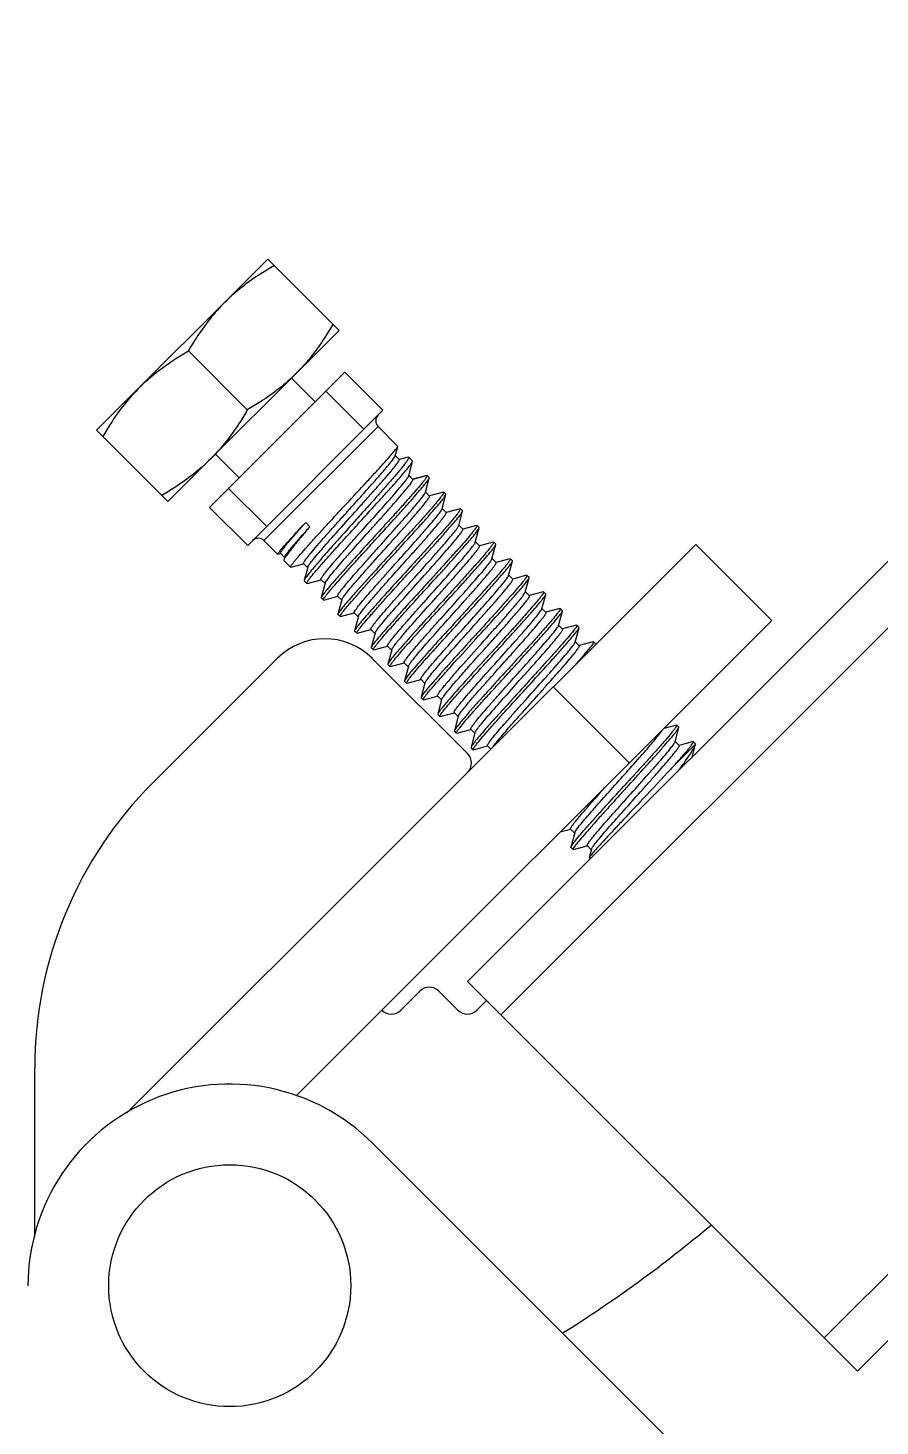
# Model space of a CAD drawing. Extents: x 27938 to 1507990, y 110129 to 923079.
# Drawn here: x 529863 to 530427, y 365994 to 366920 of the extents above; entities that cross this region are included whole.
import ezdxf

# ---------------------------------------------------------------- set-up
doc = ezdxf.new("R2010")
doc.units = 0
doc.header["$LTSCALE"] = 1000
doc.header["$MEASUREMENT"] = 0

msp = doc.modelspace()

# ---------------------------------------------------------------- linework, layer by layer
at = {"linetype": 'Continuous'}
for p, q in [((530154.03, 366288.54), (532699.43, 368833.94)), ((530176.05, 366266.52), (532721.45, 368811.92)), ((530389.96, 366052.61), (532935.36, 368598.01)), ((530411.98, 366030.59), (532957.38, 368575.99)), ((530021.91, 366766.69), (529908.66, 366653.45)), ((530021.91, 366766.69), (530069.09, 366719.51)), ((530069.09, 366719.51), (529955.85, 366606.26)), ((529969.37, 366705.99), (530008.38, 366666.97)), ((529983.45, 366602.41), (530072.95, 366691.9)), ((530037.64, 366688.05), (530053.36, 366672.32)), ((530072.95, 366691.9), (530098.11, 366666.74)), ((530060.36, 366679.32), (530085.53, 366654.15)), ((530008.62, 366577.24), (530098.11, 366666.74)), ((529908.66, 366653.45), (529955.85, 366606.26)), ((530019.39, 366580.47), (530094.89, 366655.96)), ((530107.85, 366643), (530094.89, 366655.96)), ((530106.16, 366636.5), (530107.86, 366642.84)), ((530107.86, 366642.84), (530107.85, 366643)), ((529987.3, 366637.72), (530003.03, 366621.99)), ((530108.89, 366634.04), (530106.22, 366636.71)), ((530114.79, 366635.7), (530108.86, 366634.13)), ((530114.79, 366635.7), (530115.18, 366635.68)), ((530117.71, 366633.14), (530115.18, 366635.68)), ((530115.19, 366623.42), (530117.73, 366632.88)), ((530117.74, 366633.07), (530117.71, 366633.14)), ((530117.73, 366632.88), (530117.74, 366633.07)), ((530117.96, 366620.91), (530115.2, 366623.67)), ((530117.92, 366620.98), (530115.25, 366623.65)), ((530127.08, 366623.53), (530117.89, 366621.08)), ((530127.38, 366623.44), (530117.96, 366620.91)), ((530127.08, 366623.53), (530127.35, 366623.51)), ((530127.35, 366623.51), (530127.38, 366623.44)), ((530128.72, 366622.13), (530127.4, 366623.45)), ((530128.74, 366621.87), (530128.72, 366622.13)), ((529996.03, 366614.99), (530021.2, 366589.83)), ((530117.96, 366620.91), (530117.92, 366620.98)), ((530126.2, 366612.41), (530128.74, 366621.87)), ((530128.93, 366609.97), (530126.26, 366612.64)), ((530138.09, 366612.52), (530128.9, 366610.07)), ((530137.21, 366601.4), (530139.75, 366610.86)), ((530138.09, 366612.52), (530138.36, 366612.5)), ((530139.73, 366611.12), (530138.36, 366612.5)), ((530139.75, 366610.86), (530139.73, 366611.12)), ((529983.45, 366602.41), (530008.62, 366577.24)), ((530139.94, 366598.96), (530137.27, 366601.63)), ((530149.1, 366601.51), (530139.91, 366599.06)), ((530148.22, 366590.39), (530150.76, 366599.85)), ((530149.1, 366601.51), (530149.37, 366601.49)), ((530150.74, 366600.11), (530149.37, 366601.49)), ((530150.76, 366599.85), (530150.74, 366600.11)), ((530046.99, 366592.35), (530049.75, 366589.6)), ((530148.16, 366590.22), (530148.22, 366590.39)), ((530150.95, 366587.95), (530148.28, 366590.62)), ((530160.11, 366590.5), (530150.92, 366588.05)), ((530159.23, 366579.38), (530161.77, 366588.84)), ((530160.11, 366590.5), (530160.38, 366590.48)), ((530161.75, 366589.1), (530160.38, 366590.48)), ((530161.77, 366588.84), (530161.75, 366589.1)), ((529928.54, 366201.47), (530305.02, 366577.95)), ((530028.4, 366571.45), (530019.39, 366580.47)), ((530161.96, 366576.94), (530159.29, 366579.61)), ((530171.12, 366579.48), (530161.93, 366577.04)), ((530170.24, 366568.37), (530172.78, 366577.83)), ((530171.12, 366579.48), (530171.39, 366579.47)), ((530172.76, 366578.09), (530171.39, 366579.47)), ((530172.78, 366577.83), (530172.76, 366578.09)), ((530355.35, 366527.62), (530305.02, 366577.95)), ((530028.51, 366571.45), (530028.4, 366571.45)), ((530028.51, 366571.45), (530030.35, 366571.94)), ((530030.33, 366572.03), (530033.01, 366569.35)), ((530033.06, 366569.54), (530032.58, 366567.73)), ((530036.99, 366562.87), (530032.61, 366567.24)), ((530172.97, 366565.93), (530170.3, 366568.6)), ((530182.13, 366568.47), (530172.94, 366566.03)), ((530181.25, 366557.36), (530183.79, 366566.82)), ((530182.13, 366568.47), (530182.4, 366568.46)), ((530183.77, 366567.08), (530182.4, 366568.46)), ((530183.79, 366566.82), (530183.77, 366567.08)), ((530037.2, 366562.85), (530036.99, 366562.87)), ((530037.2, 366562.85), (530045.63, 366565.12)), ((530045.6, 366565.21), (530048.27, 366562.54)), ((530048.33, 366562.77), (530046.03, 366554.12)), ((530183.98, 366554.92), (530181.31, 366557.59)), ((530193.14, 366557.46), (530183.95, 366555.02)), ((530193.14, 366557.46), (530193.41, 366557.45)), ((530194.78, 366556.07), (530193.41, 366557.45)), ((530046.03, 366554.12), (530046.06, 366553.8)), ((530047.72, 366552.14), (530046.06, 366553.8)), ((530047.98, 366552.12), (530047.72, 366552.14)), ((530047.98, 366552.12), (530057.15, 366554.58)), ((530057.13, 366554.68), (530059.8, 366552.01)), ((530059.86, 366552.24), (530057.33, 366542.77)), ((530192.26, 366546.35), (530194.8, 366555.81)), ((530194.8, 366555.81), (530194.78, 366556.07)), ((530057.33, 366542.77), (530057.35, 366542.5)), ((530058.73, 366541.13), (530057.35, 366542.5)), ((530058.99, 366541.11), (530058.73, 366541.13)), ((530058.99, 366541.11), (530068.16, 366543.57)), ((530068.14, 366543.67), (530070.81, 366541)), ((530070.87, 366541.23), (530068.34, 366531.76)), ((530194.99, 366543.91), (530192.32, 366546.58)), ((530204.15, 366546.45), (530194.96, 366544.01)), ((530203.27, 366535.34), (530205.81, 366544.8)), ((530204.15, 366546.45), (530204.42, 366546.44)), ((530205.79, 366545.06), (530204.42, 366546.44)), ((530205.81, 366544.8), (530205.79, 366545.06)), ((530068.34, 366531.76), (530068.36, 366531.49)), ((530069.74, 366530.12), (530068.36, 366531.49)), ((530070, 366530.1), (530069.74, 366530.12)), ((530070, 366530.1), (530079.17, 366532.56)), ((530079.15, 366532.66), (530081.82, 366529.99)), ((530081.88, 366530.22), (530079.35, 366520.75)), ((530206, 366532.9), (530203.33, 366535.57)), ((530215.16, 366535.44), (530205.97, 366533)), ((530214.28, 366524.33), (530216.82, 366533.79)), ((530215.16, 366535.44), (530215.43, 366535.43)), ((530216.8, 366534.05), (530215.43, 366535.43)), ((530216.82, 366533.79), (530216.8, 366534.05)), ((530040.74, 366213), (530355.35, 366527.62)), ((530079.35, 366520.75), (530079.37, 366520.48)), ((530080.75, 366519.11), (530079.37, 366520.48)), ((530081.01, 366519.09), (530090.18, 366521.55)), ((530090.16, 366521.65), (530092.83, 366518.98)), ((530214.2, 366524.11), (530214.28, 366524.33)), ((530217.01, 366521.89), (530214.34, 366524.56)), ((530226.17, 366524.43), (530216.98, 366521.99)), ((530225.29, 366513.32), (530227.83, 366522.78)), ((530226.17, 366524.43), (530226.44, 366524.42)), ((530227.81, 366523.04), (530226.44, 366524.42)), ((530227.83, 366522.78), (530227.81, 366523.04)), ((530081.01, 366519.09), (530080.75, 366519.11)), ((530092.89, 366519.21), (530090.36, 366509.74)), ((530228.02, 366510.88), (530225.35, 366513.55)), ((530237.18, 366513.42), (530227.99, 366510.98)), ((530237.18, 366513.42), (530237.45, 366513.41)), ((530238.82, 366512.03), (530237.45, 366513.41)), ((530238.84, 366512), (530238.82, 366512.03)), ((529945.93, 366420.18), (530028.18, 366502.43)), ((530090.36, 366509.74), (530090.38, 366509.47)), ((530091.76, 366508.1), (530090.38, 366509.47)), ((530091.09, 366502.43), (530154.01, 366439.52)), ((530092.02, 366508.08), (530091.76, 366508.1)), ((530092.02, 366508.08), (530101.19, 366510.54)), ((530101.17, 366510.64), (530103.84, 366507.97)), ((530103.9, 366508.2), (530101.37, 366498.73)), ((530101.37, 366498.73), (530101.39, 366498.46)), ((530102.77, 366497.09), (530101.39, 366498.46)), ((530103.03, 366497.07), (530102.77, 366497.09)), ((530103.03, 366497.07), (530112.2, 366499.53)), ((530112.18, 366499.63), (530114.85, 366496.96)), ((530114.91, 366497.19), (530112.38, 366487.72)), ((530112.38, 366487.72), (530112.4, 366487.45)), ((530113.78, 366486.08), (530112.4, 366487.45)), ((530114.04, 366486.06), (530113.78, 366486.08)), ((530114.04, 366486.06), (530123.21, 366488.52)), ((530123.19, 366488.62), (530125.86, 366485.95)), ((530125.92, 366486.18), (530123.39, 366476.7)), ((530125.92, 366486.18), (530125.98, 366486.37)), ((530260.98, 366433.25), (530210.65, 366483.58)), ((530123.39, 366476.7), (530123.41, 366476.44)), ((530124.79, 366475.07), (530123.41, 366476.44)), ((530125.05, 366475.05), (530124.79, 366475.07)), ((530125.05, 366475.05), (530134.22, 366477.51)), ((530134.2, 366477.61), (530136.87, 366474.94)), ((530136.93, 366475.17), (530134.4, 366465.69)), ((530134.4, 366465.69), (530134.42, 366465.43)), ((530135.8, 366464.06), (530134.42, 366465.43)), ((530136.06, 366464.04), (530145.23, 366466.5)), ((530145.21, 366466.6), (530147.88, 366463.93)), ((530136.06, 366464.04), (530135.8, 366464.06)), ((530147.94, 366464.16), (530145.41, 366454.68)), ((530147.07, 366453.03), (530156.24, 366455.49)), ((530156.22, 366455.59), (530158.89, 366452.92)), ((530292.23, 366458.37), (530283.89, 366456.15)), ((530291.35, 366447.26), (530293.89, 366456.72)), ((530292.23, 366458.37), (530292.5, 366458.35)), ((530293.87, 366456.98), (530292.5, 366458.35)), ((530293.89, 366456.72), (530293.87, 366456.98)), ((530145.41, 366454.68), (530145.43, 366454.42)), ((530146.81, 366453.05), (530145.43, 366454.42)), ((530147.07, 366453.03), (530146.81, 366453.05)), ((530158.95, 366453.15), (530156.42, 366443.67)), ((530294.08, 366444.82), (530291.41, 366447.49)), ((530303.24, 366447.36), (530294.05, 366444.92)), ((530303.51, 366447.34), (530303.24, 366447.36)), ((530304.88, 366445.97), (530303.51, 366447.34)), ((530156.42, 366443.67), (530156.44, 366443.41)), ((530157.82, 366442.04), (530156.44, 366443.41)), ((530158.08, 366442.02), (530157.82, 366442.04)), ((530158.08, 366442.02), (530167.25, 366444.48)), ((530167.23, 366444.58), (530169.44, 366442.37)), ((530291.75, 366432.56), (530304.9, 366445.7)), ((530302.59, 366437.1), (530304.9, 366445.71)), ((530304.88, 366445.97), (530304.9, 366445.71)), ((530215.29, 366387.55), (530222.3, 366389.43)), ((530222.28, 366389.53), (530224.95, 366386.86)), ((530225.01, 366387.09), (530222.48, 366377.61)), ((530222.5, 366377.35), (530222.48, 366377.61)), ((530223.88, 366375.98), (530222.5, 366377.35)), ((530224.14, 366375.96), (530233.31, 366378.42)), ((530233.29, 366378.52), (530235.96, 366375.85)), ((530236.02, 366376.08), (530234.52, 366370.46)), ((530234.52, 366370.46), (530234.58, 366370.33)), ((530235.82, 366370.33), (530234.58, 366370.33)), ((530109.97, 366269.65), (530122.55, 366282.23)), ((530135.14, 366282.23), (530147.72, 366269.65)), ((530154.03, 366288.54), (530411.98, 366030.59)), ((530154.03, 366288.54), (530411.98, 366030.59)), ((530160.3, 366269.65), (530166.61, 366275.96)), ((529867.73, 366119.8), (529867.75, 366231.48)), ((530341.88, 365930.82), (530091.11, 366181.59))]:
    msp.add_line(p, q, dxfattribs=at)
msp.add_circle((529996.74, 366087.21), 80.08, dxfattribs=at)
for centre, radius, start, end in [((530098.66, 366659.74), 5.34, 135, 225), ((530015.62, 366576.69), 5.34, 45, 135), ((530059.64, 366470.98), 44.49, 45, 135), ((530147.72, 366433.23), 8.9, 315, 45), ((530134.67, 366231.44), 266.92, 135, 179.99137), ((530128.84, 366275.94), 8.9, 45, 135), ((530103.68, 366275.94), 8.9, 225, 315), ((530154.01, 366275.94), 8.9, 225, 315), ((529996.74, 366087.21), 133.46, 45, 180), ((529743.5, 366809.15), 889.75, 302.13405, 309.98081)]:
    msp.add_arc(centre, radius, start, end, dxfattribs=at)
for points, knots in [([(529993.6, 366738.38), (530000.74, 366745.53), (530011.51, 366753.92), (530023.05, 366760.92), (530025.99, 366762.61)], [0, 0, 0, 0, 0.748734, 1, 1, 1, 1]), ([(529993.6, 366738.38), (529986.45, 366731.23), (529978.06, 366720.47), (529971.06, 366708.93), (529969.37, 366705.99)], [0, 0, 0, 0, 0.748734, 1, 1, 1, 1]), ([(530065.01, 366723.59), (530063.31, 366720.65), (530056.32, 366709.11), (530047.93, 366698.35), (530040.78, 366691.2)], [0, 0, 0, 0, 0.251266, 1, 1, 1, 1]), ([(529936.97, 366681.76), (529944.12, 366688.91), (529954.88, 366697.3), (529966.43, 366704.29), (529969.37, 366705.99)], [0, 0, 0, 0, 0.748734, 1, 1, 1, 1]), ([(530040.78, 366691.2), (530033.63, 366684.05), (530022.87, 366675.66), (530011.33, 366668.66), (530008.38, 366666.97)], [0, 0, 0, 0, 0.748734, 1, 1, 1, 1]), ([(529936.97, 366681.76), (529929.82, 366674.61), (529921.44, 366663.85), (529914.44, 366652.3), (529912.74, 366649.36)], [0, 0, 0, 0, 0.748734, 1, 1, 1, 1]), ([(530008.38, 366666.97), (530006.69, 366664.03), (529999.69, 366652.48), (529991.31, 366641.72), (529984.16, 366634.57)], [0, 0, 0, 0, 0.251266, 1, 1, 1, 1]), ([(530072.34, 366603.01), (530076.79, 366607.82), (530083.27, 366614.82), (530091.52, 366623.8), (530096.8, 366629.61), (530101.19, 366634.51), (530104.5, 366638.34), (530106.56, 366640.81), (530107.52, 366642.18), (530107.81, 366642.65), (530107.86, 366642.84)], [0, 0, 0, 0, 0.368142, 0.535897, 0.684709, 0.809342, 0.905414, 0.969598, 0.989056, 1, 1, 1, 1]), ([(529984.16, 366634.57), (529977.01, 366627.42), (529966.25, 366619.04), (529954.7, 366612.04), (529951.76, 366610.35)], [0, 0, 0, 0, 0.748734, 1, 1, 1, 1]), ([(530045.6, 366565.21), (530045.53, 366565.29), (530045.61, 366565.7), (530045.92, 366566.27), (530046.53, 366567.22), (530047.86, 366569.03), (530050.22, 366571.97), (530053.79, 366576.19), (530058.21, 366581.27), (530063.31, 366587.03), (530068.89, 366593.27), (530076.64, 366601.9), (530084.3, 366610.41), (530091.55, 366618.55), (530096.23, 366623.87), (530100.11, 366628.41), (530103.13, 366632.01), (530105.02, 366634.58), (530106.01, 366635.95), (530106.16, 366636.5)], [0, 0, 0, 0, 0.003461, 0.010825, 0.022535, 0.038573, 0.083113, 0.142879, 0.21566, 0.298761, 0.389116, 0.483412, 0.670116, 0.755815, 0.832283, 0.896851, 0.947308, 0.981997, 1, 1, 1, 1]), ([(530048.72, 366563.58), (530049.17, 366564.34), (530050.5, 366566.14), (530054.39, 366570.98), (530061.29, 366578.91), (530071.14, 366589.98), (530080.27, 366600.11), (530087.68, 366608.37), (530092.88, 366614.19), (530097.57, 366619.51), (530101.59, 366624.15), (530104.81, 366627.99), (530107.1, 366630.85), (530108.42, 366632.72), (530108.9, 366633.61), (530108.96, 366633.97), (530108.89, 366634.04)], [0, 0, 0, 0, 0.028348, 0.07231, 0.200737, 0.367922, 0.551326, 0.641466, 0.726551, 0.80379, 0.870677, 0.92508, 0.96531, 0.990227, 0.996843, 1, 1, 1, 1]), ([(530115.18, 366635.68), (530115.27, 366635.58), (530115.18, 366635.1), (530114.81, 366634.41), (530114.1, 366633.28), (530112.52, 366631.12), (530109.72, 366627.61), (530105.47, 366622.59), (530100.22, 366616.55), (530094.17, 366609.71), (530087.57, 366602.32), (530083.02, 366597.25), (530080.69, 366594.66)], [0, 0, 0, 0, 0.007287, 0.022596, 0.046895, 0.080168, 0.172563, 0.296519, 0.44737, 0.619385, 0.805971, 1, 1, 1, 1]), ([(530082.71, 366592.64), (530087.08, 366597.43), (530093.44, 366604.42), (530101.53, 366613.39), (530106.74, 366619.22), (530111.05, 366624.18), (530114.39, 366628.09), (530116.47, 366630.85), (530117.57, 366632.31), (530117.73, 366632.88)], [0, 0, 0, 0, 0.36438, 0.530796, 0.678891, 0.803581, 0.9006, 0.966696, 1, 1, 1, 1]), ([(530057.13, 366554.68), (530057.06, 366554.75), (530057.11, 366555.11), (530057.58, 366556), (530058.85, 366557.83), (530061.08, 366560.64), (530064.2, 366564.39), (530068.1, 366568.9), (530072.63, 366574.07), (530077.65, 366579.71), (530084.76, 366587.66), (530093.48, 366597.38), (530102.87, 366607.98), (530109.43, 366615.55), (530113.12, 366620.17), (530114.38, 366621.9), (530114.81, 366622.62)], [0, 0, 0, 0, 0.003296, 0.010079, 0.03549, 0.076381, 0.131511, 0.19909, 0.276886, 0.362322, 0.452558, 0.635372, 0.801219, 0.928261, 0.971785, 1, 1, 1, 1]), ([(530127.38, 366623.44), (530127.41, 366623.29), (530127.2, 366622.83), (530126.74, 366622.06), (530125.92, 366620.92), (530124.23, 366618.74), (530121.32, 366615.26), (530117, 366610.3), (530111.73, 366604.37), (530105.7, 366597.68), (530099.16, 366590.47), (530094.65, 366585.53), (530092.35, 366583)], [0, 0, 0, 0, 0.00868, 0.025879, 0.051887, 0.086569, 0.180747, 0.305089, 0.45505, 0.625126, 0.809034, 1, 1, 1, 1]), ([(530114.81, 366622.62), (530114.86, 366622.7), (530115, 366622.96), (530115.13, 366623.22), (530115.19, 366623.42)], [0, 0, 0, 0, 0.313787, 1, 1, 1, 1]), ([(530059.86, 366552.24), (530060, 366552.78), (530060.95, 366554.13), (530062.78, 366556.62), (530065.67, 366560.11), (530069.4, 366564.48), (530073.87, 366569.59), (530080.76, 366577.38), (530088.05, 366585.5), (530095.41, 366593.73), (530100.71, 366599.67), (530105.56, 366605.17), (530109.79, 366610.04), (530113.23, 366614.12), (530115.54, 366616.98), (530116.86, 366618.78), (530117.5, 366619.74), (530117.85, 366620.39), (530117.99, 366620.79), (530117.96, 366620.91)], [0, 0, 0, 0, 0.018431, 0.053472, 0.104134, 0.168694, 0.244894, 0.330055, 0.515024, 0.608298, 0.697696, 0.780063, 0.852494, 0.912444, 0.95783, 0.974565, 0.987157, 0.995562, 1, 1, 1, 1]), ([(530093.72, 366581.63), (530098.09, 366586.42), (530104.45, 366593.41), (530112.54, 366602.38), (530117.75, 366608.21), (530122.06, 366613.17), (530125.4, 366617.08), (530127.48, 366619.84), (530128.58, 366621.3), (530128.74, 366621.87)], [0, 0, 0, 0, 0.364381, 0.5308, 0.678899, 0.803591, 0.900607, 0.966701, 1, 1, 1, 1]), ([(530068.14, 366543.67), (530068.06, 366543.75), (530068.13, 366544.13), (530068.64, 366545.08), (530070.03, 366547.06), (530072.44, 366550.07), (530075.82, 366554.09), (530080, 366558.92), (530084.85, 366564.42), (530090.16, 366570.38), (530097.58, 366578.68), (530104.95, 366586.9), (530111.94, 366594.78), (530116.48, 366599.97), (530120.27, 366604.41), (530123.22, 366607.96), (530125.08, 366610.5), (530126.05, 366611.87), (530126.2, 366612.41)], [0, 0, 0, 0, 0.003453, 0.010691, 0.037881, 0.081592, 0.14037, 0.212138, 0.294327, 0.383985, 0.477885, 0.664852, 0.751185, 0.82854, 0.894141, 0.945651, 0.981282, 1, 1, 1, 1]), ([(530070.87, 366541.23), (530071.01, 366541.77), (530071.98, 366543.14), (530073.84, 366545.68), (530076.79, 366549.22), (530080.57, 366553.66), (530085.11, 366558.85), (530092.1, 366566.74), (530099.47, 366574.96), (530106.9, 366583.26), (530112.21, 366589.22), (530117.06, 366594.72), (530121.24, 366599.55), (530124.62, 366603.57), (530127.03, 366606.59), (530128.42, 366608.56), (530128.94, 366609.51), (530129, 366609.9), (530128.93, 366609.97)], [0, 0, 0, 0, 0.01868, 0.054278, 0.105764, 0.171349, 0.248695, 0.335028, 0.522011, 0.615926, 0.705601, 0.787809, 0.859594, 0.918387, 0.96211, 0.989307, 0.996546, 1, 1, 1, 1]), ([(530138.36, 366612.5), (530138.44, 366612.41), (530138.29, 366611.94), (530137.91, 366611.31), (530137.16, 366610.2), (530135.54, 366608.1), (530132.67, 366604.65), (530128.37, 366599.69), (530123.05, 366593.71), (530116.95, 366586.93), (530110.29, 366579.6), (530105.7, 366574.56), (530103.36, 366571.99)], [0, 0, 0, 0, 0.006599, 0.021626, 0.045784, 0.078991, 0.171388, 0.295465, 0.44652, 0.61879, 0.805664, 1, 1, 1, 1]), ([(530104.73, 366570.62), (530109.1, 366575.41), (530115.46, 366582.4), (530123.55, 366591.37), (530128.76, 366597.2), (530133.07, 366602.16), (530136.41, 366606.07), (530138.49, 366608.83), (530139.59, 366610.29), (530139.75, 366610.86)], [0, 0, 0, 0, 0.364381, 0.530796, 0.678894, 0.80359, 0.900609, 0.966703, 1, 1, 1, 1]), ([(530036.99, 366562.87), (530036.91, 366562.95), (530037.09, 366563.4), (530037.47, 366564.01), (530038.25, 366565.1), (530039.34, 366566.47), (530040.78, 366568.21), (530043.29, 366571.15), (530047.14, 366575.51), (530052.5, 366581.44), (530058.65, 366588.18), (530065.36, 366595.45), (530069.98, 366600.46), (530072.34, 366603.01)], [0, 0, 0, 0, 0.006287, 0.021187, 0.045277, 0.078448, 0.120429, 0.17084, 0.294962, 0.446101, 0.618491, 0.80551, 1, 1, 1, 1]), ([(530080.69, 366594.66), (530076.38, 366589.86), (530070.1, 366582.87), (530062.1, 366573.87), (530056.95, 366568.01), (530052.68, 366563.01), (530049.37, 366559.05), (530047.28, 366556.23), (530046.19, 366554.72), (530046.03, 366554.12)], [0, 0, 0, 0, 0.362585, 0.528363, 0.676115, 0.800828, 0.898293, 0.965295, 1, 1, 1, 1]), ([(530079.15, 366532.66), (530079.07, 366532.74), (530079.14, 366533.12), (530079.65, 366534.07), (530081.04, 366536.05), (530083.45, 366539.06), (530086.83, 366543.08), (530091.02, 366547.91), (530095.86, 366553.41), (530101.17, 366559.37), (530108.59, 366567.67), (530115.96, 366575.89), (530122.95, 366583.77), (530127.49, 366588.96), (530131.28, 366593.4), (530134.23, 366596.95), (530136.09, 366599.49), (530137.06, 366600.86), (530137.21, 366601.4)], [0, 0, 0, 0, 0.003453, 0.010691, 0.03788, 0.081592, 0.14037, 0.212137, 0.294327, 0.383985, 0.477885, 0.664851, 0.751185, 0.82854, 0.894141, 0.945652, 0.981282, 1, 1, 1, 1]), ([(530081.88, 366530.22), (530082.02, 366530.76), (530082.99, 366532.13), (530084.85, 366534.67), (530087.8, 366538.21), (530091.58, 366542.65), (530096.12, 366547.84), (530103.11, 366555.73), (530110.48, 366563.95), (530117.91, 366572.25), (530123.22, 366578.21), (530128.07, 366583.71), (530132.25, 366588.54), (530135.63, 366592.56), (530138.04, 366595.58), (530139.43, 366597.55), (530139.95, 366598.5), (530140.01, 366598.89), (530139.94, 366598.96)], [0, 0, 0, 0, 0.01868, 0.054279, 0.105765, 0.171349, 0.248696, 0.335028, 0.522011, 0.615926, 0.705601, 0.787809, 0.859594, 0.918386, 0.962109, 0.989307, 0.996546, 1, 1, 1, 1]), ([(530149.37, 366601.49), (530149.45, 366601.4), (530149.3, 366600.93), (530148.92, 366600.3), (530148.17, 366599.19), (530146.55, 366597.09), (530143.68, 366593.64), (530139.38, 366588.68), (530134.06, 366582.7), (530127.96, 366575.92), (530121.3, 366568.59), (530116.71, 366563.55), (530114.37, 366560.98)], [0, 0, 0, 0, 0.006599, 0.021626, 0.045783, 0.07899, 0.171389, 0.295471, 0.446525, 0.618791, 0.805663, 1, 1, 1, 1]), ([(530115.74, 366559.61), (530120.11, 366564.4), (530126.47, 366571.39), (530134.56, 366580.36), (530139.77, 366586.19), (530144.08, 366591.15), (530147.42, 366595.06), (530149.5, 366597.82), (530150.6, 366599.28), (530150.76, 366599.85)], [0, 0, 0, 0, 0.364389, 0.530808, 0.678904, 0.803593, 0.90061, 0.966703, 1, 1, 1, 1]), ([(530028.4, 366571.45), (530028.37, 366571.49), (530028.44, 366571.71), (530028.62, 366572), (530028.99, 366572.51), (530029.77, 366573.5), (530031.16, 366575.15), (530033.3, 366577.56), (530036.02, 366580.56), (530039.26, 366584.09), (530042.98, 366588.08), (530045.61, 366590.88), (530046.99, 366592.35)], [0, 0, 0, 0, 0.005738, 0.019134, 0.040805, 0.070779, 0.155209, 0.27106, 0.416301, 0.588313, 0.78408, 1, 1, 1, 1]), ([(530030.33, 366572.03), (530030.19, 366572.16), (530030.59, 366572.93), (530031.23, 366573.95), (530032.64, 366575.8), (530034.53, 366578.12), (530036.99, 366581.03), (530041.18, 366585.85), (530044.58, 366589.67), (530046.99, 366592.35)], [0, 0, 0, 0, 0.021147, 0.073565, 0.158215, 0.273875, 0.418588, 0.589838, 1, 1, 1, 1]), ([(530049.75, 366589.6), (530047.46, 366586.95), (530043.36, 366582.15), (530038.11, 366575.77), (530034.78, 366571.5), (530033.16, 366569.01), (530032.68, 366568.1), (530032.58, 366567.73)], [0, 0, 0, 0, 0.376924, 0.679521, 0.890722, 0.958383, 1, 1, 1, 1]), ([(530033.06, 366569.54), (530033.14, 366569.85), (530033.61, 366570.61), (530034.56, 366571.97), (530036.03, 366573.84), (530038.88, 366577.3), (530043.5, 366582.62), (530047.51, 366587.11), (530049.75, 366589.6)], [0, 0, 0, 0, 0.036338, 0.100465, 0.191874, 0.309308, 0.615028, 1, 1, 1, 1]), ([(530047.72, 366552.14), (530047.63, 366552.22), (530047.78, 366552.69), (530048.16, 366553.33), (530048.92, 366554.43), (530050.54, 366556.54), (530053.4, 366559.99), (530057.7, 366564.94), (530063.02, 366570.93), (530069.12, 366577.71), (530075.78, 366585.03), (530080.37, 366590.07), (530082.71, 366592.64)], [0, 0, 0, 0, 0.006599, 0.021626, 0.045784, 0.078991, 0.171388, 0.295465, 0.446519, 0.61879, 0.805664, 1, 1, 1, 1]), ([(530090.16, 366521.65), (530090.08, 366521.73), (530090.15, 366522.11), (530090.65, 366523.03), (530092, 366524.97), (530094.37, 366527.93), (530097.68, 366531.89), (530101.79, 366536.63), (530106.55, 366542.04), (530111.79, 366547.92), (530119.13, 366556.13), (530126.45, 366564.29), (530133.42, 366572.14), (530137.99, 366577.36), (530141.84, 366581.86), (530144.87, 366585.5), (530146.9, 366588.17), (530147.93, 366589.63), (530148.16, 366590.22)], [0, 0, 0, 0, 0.003411, 0.010523, 0.037228, 0.080172, 0.137959, 0.208589, 0.289589, 0.378106, 0.47102, 0.656885, 0.743278, 0.821187, 0.887872, 0.941003, 0.97876, 1, 1, 1, 1]), ([(530093.33, 366520.13), (530093.79, 366520.87), (530095.09, 366522.63), (530098.83, 366527.3), (530105.42, 366534.91), (530114.82, 366545.5), (530123.52, 366555.2), (530130.59, 366563.11), (530135.57, 366568.71), (530140.07, 366573.84), (530143.94, 366578.32), (530147.04, 366582.04), (530149.25, 366584.82), (530150.5, 366586.64), (530150.97, 366587.52), (530151.02, 366587.88), (530150.95, 366587.95)], [0, 0, 0, 0, 0.029221, 0.073567, 0.201629, 0.367682, 0.550054, 0.639909, 0.724906, 0.802249, 0.869396, 0.924152, 0.964754, 0.989983, 0.99672, 1, 1, 1, 1]), ([(530160.38, 366590.48), (530160.46, 366590.39), (530160.31, 366589.92), (530159.93, 366589.29), (530159.18, 366588.18), (530157.56, 366586.08), (530154.69, 366582.63), (530150.39, 366577.67), (530145.07, 366571.69), (530138.97, 366564.91), (530132.31, 366557.58), (530127.72, 366552.54), (530125.38, 366549.97)], [0, 0, 0, 0, 0.006598, 0.021624, 0.045781, 0.078987, 0.171384, 0.29546, 0.44651, 0.618781, 0.80566, 1, 1, 1, 1]), ([(530126.75, 366548.6), (530131.12, 366553.39), (530137.48, 366560.38), (530145.57, 366569.35), (530150.78, 366575.18), (530155.09, 366580.14), (530158.43, 366584.05), (530160.51, 366586.81), (530161.61, 366588.27), (530161.77, 366588.84)], [0, 0, 0, 0, 0.364379, 0.530797, 0.678896, 0.80359, 0.900607, 0.966701, 1, 1, 1, 1]), ([(530092.35, 366583), (530087.98, 366578.21), (530081.61, 366571.23), (530073.52, 366562.26), (530068.32, 366556.42), (530064, 366551.46), (530060.66, 366547.55), (530058.59, 366544.79), (530057.49, 366543.34), (530057.33, 366542.77)], [0, 0, 0, 0, 0.36446, 0.530907, 0.67902, 0.803709, 0.900704, 0.966759, 1, 1, 1, 1]), ([(530058.73, 366541.13), (530058.64, 366541.21), (530058.79, 366541.68), (530059.17, 366542.32), (530059.93, 366543.42), (530061.55, 366545.53), (530064.41, 366548.97), (530068.71, 366553.93), (530074.03, 366559.92), (530080.13, 366566.7), (530086.79, 366574.02), (530091.38, 366579.06), (530093.72, 366581.63)], [0, 0, 0, 0, 0.006598, 0.021625, 0.04578, 0.078987, 0.171384, 0.295461, 0.446512, 0.618782, 0.805661, 1, 1, 1, 1]), ([(530101.17, 366510.64), (530101.1, 366510.71), (530101.15, 366511.09), (530101.64, 366512), (530102.97, 366513.9), (530105.28, 366516.8), (530108.53, 366520.68), (530112.56, 366525.34), (530117.23, 366530.66), (530122.39, 366536.45), (530129.65, 366544.57), (530138.47, 366554.41), (530146.76, 366563.75), (530152.37, 366570.27), (530155.49, 366574.01), (530157.66, 366576.8), (530158.77, 366578.37), (530159.08, 366579.01)], [0, 0, 0, 0, 0.003368, 0.010354, 0.036572, 0.078742, 0.135528, 0.20501, 0.284805, 0.372166, 0.464077, 0.64881, 0.81371, 0.881483, 0.936251, 0.976167, 1, 1, 1, 1]), ([(530104.18, 366508.84), (530104.57, 366509.54), (530105.78, 366511.21), (530109.38, 366515.76), (530115.89, 366523.28), (530125.27, 366533.87), (530134.04, 366543.63), (530141.2, 366551.65), (530146.26, 366557.34), (530150.84, 366562.55), (530154.78, 366567.12), (530157.95, 366570.91), (530160.21, 366573.75), (530161.5, 366575.61), (530161.98, 366576.51), (530162.03, 366576.87), (530161.96, 366576.94)], [0, 0, 0, 0, 0.02672, 0.069018, 0.194536, 0.360069, 0.543539, 0.634344, 0.720433, 0.798907, 0.86713, 0.922821, 0.964145, 0.989828, 0.99668, 1, 1, 1, 1]), ([(530171.39, 366579.47), (530171.47, 366579.38), (530171.32, 366578.91), (530170.94, 366578.28), (530170.19, 366577.17), (530168.57, 366575.07), (530165.7, 366571.62), (530161.4, 366566.66), (530156.08, 366560.68), (530149.98, 366553.9), (530143.32, 366546.57), (530138.73, 366541.53), (530136.39, 366538.96)], [0, 0, 0, 0, 0.006599, 0.021626, 0.045785, 0.078991, 0.171389, 0.295468, 0.446524, 0.618793, 0.805664, 1, 1, 1, 1]), ([(530137.76, 366537.59), (530142.13, 366542.38), (530148.49, 366549.37), (530156.58, 366558.34), (530161.79, 366564.17), (530166.1, 366569.13), (530169.44, 366573.04), (530171.52, 366575.8), (530172.62, 366577.26), (530172.78, 366577.83)], [0, 0, 0, 0, 0.364384, 0.5308, 0.678898, 0.803592, 0.90061, 0.966703, 1, 1, 1, 1]), ([(530032.58, 366567.73), (530032.56, 366567.68), (530032.53, 366567.52), (530032.53, 366567.32), (530032.61, 366567.24)], [0, 0, 0, 0, 0.336514, 1, 1, 1, 1]), ([(530103.36, 366571.99), (530098.99, 366567.2), (530092.62, 366560.22), (530084.53, 366551.24), (530079.33, 366545.41), (530075.01, 366540.45), (530071.67, 366536.54), (530069.6, 366533.78), (530068.5, 366532.33), (530068.34, 366531.76)], [0, 0, 0, 0, 0.364466, 0.530913, 0.679023, 0.803712, 0.900708, 0.966761, 1, 1, 1, 1]), ([(530069.74, 366530.12), (530069.65, 366530.2), (530069.8, 366530.67), (530070.18, 366531.31), (530070.94, 366532.41), (530072.56, 366534.52), (530075.42, 366537.97), (530079.72, 366542.92), (530085.04, 366548.91), (530091.15, 366555.69), (530097.8, 366563.01), (530102.39, 366568.05), (530104.73, 366570.62)], [0, 0, 0, 0, 0.006599, 0.021626, 0.045783, 0.078991, 0.17139, 0.295472, 0.446528, 0.618793, 0.805664, 1, 1, 1, 1]), ([(530112.18, 366499.63), (530112.11, 366499.7), (530112.16, 366500.07), (530112.64, 366500.97), (530113.93, 366502.83), (530116.2, 366505.68), (530119.37, 366509.48), (530123.32, 366514.06), (530127.92, 366519.28), (530132.99, 366524.99), (530140.17, 366533.01), (530148.93, 366542.78), (530158.31, 366553.37), (530164.81, 366560.89), (530168.39, 366565.41), (530169.59, 366567.07), (530169.97, 366567.76)], [0, 0, 0, 0, 0.003326, 0.010193, 0.035938, 0.077359, 0.133176, 0.201544, 0.28017, 0.366406, 0.457339, 0.640956, 0.806417, 0.931592, 0.973615, 1, 1, 1, 1]), ([(530182.4, 366568.46), (530182.48, 366568.37), (530182.33, 366567.9), (530181.95, 366567.27), (530181.2, 366566.16), (530179.58, 366564.06), (530176.71, 366560.61), (530172.41, 366555.65), (530167.09, 366549.67), (530160.99, 366542.89), (530154.33, 366535.56), (530149.74, 366530.52), (530147.4, 366527.95)], [0, 0, 0, 0, 0.006599, 0.021626, 0.045782, 0.078989, 0.171387, 0.295468, 0.446521, 0.618788, 0.805663, 1, 1, 1, 1]), ([(530148.77, 366526.58), (530153.14, 366531.37), (530159.5, 366538.36), (530167.59, 366547.33), (530172.8, 366553.16), (530177.11, 366558.12), (530180.45, 366562.03), (530182.53, 366564.79), (530183.63, 366566.25), (530183.79, 366566.82)], [0, 0, 0, 0, 0.364389, 0.530808, 0.678905, 0.803593, 0.900609, 0.966702, 1, 1, 1, 1]), ([(530169.97, 366567.76), (530170, 366567.82), (530170.1, 366568.02), (530170.2, 366568.22), (530170.24, 366568.37)], [0, 0, 0, 0, 0.304527, 1, 1, 1, 1]), ([(530048.33, 366562.77), (530048.35, 366562.82), (530048.45, 366563.11), (530048.6, 366563.37), (530048.72, 366563.58)], [0, 0, 0, 0, 0.186143, 1, 1, 1, 1]), ([(530114.37, 366560.98), (530110, 366556.19), (530103.63, 366549.21), (530095.54, 366540.24), (530090.34, 366534.4), (530086.03, 366529.44), (530082.68, 366525.53), (530080.61, 366522.77), (530079.51, 366521.32), (530079.35, 366520.75)], [0, 0, 0, 0, 0.364457, 0.530899, 0.679012, 0.803706, 0.900705, 0.966759, 1, 1, 1, 1]), ([(530080.75, 366519.11), (530080.66, 366519.19), (530080.81, 366519.66), (530081.19, 366520.3), (530081.95, 366521.4), (530083.57, 366523.51), (530086.43, 366526.95), (530090.73, 366531.91), (530096.05, 366537.9), (530102.15, 366544.68), (530108.81, 366552), (530113.4, 366557.04), (530115.74, 366559.61)], [0, 0, 0, 0, 0.006597, 0.021623, 0.045779, 0.078985, 0.171381, 0.295456, 0.44651, 0.618782, 0.805661, 1, 1, 1, 1]), ([(530115.07, 366497.59), (530115.39, 366498.24), (530116.51, 366499.82), (530118.7, 366502.63), (530121.83, 366506.38), (530127.45, 366512.9), (530135.74, 366522.24), (530144.55, 366532.07), (530151.8, 366540.18), (530156.94, 366545.96), (530161.61, 366551.27), (530165.63, 366555.92), (530168.87, 366559.78), (530171.17, 366562.68), (530172.5, 366564.58), (530172.98, 366565.49), (530173.04, 366565.86), (530172.97, 366565.93)], [0, 0, 0, 0, 0.024173, 0.064372, 0.119353, 0.187267, 0.352243, 0.536827, 0.628608, 0.715817, 0.795456, 0.864788, 0.921444, 0.963514, 0.989667, 0.996638, 1, 1, 1, 1]), ([(530193.41, 366557.45), (530193.49, 366557.36), (530193.34, 366556.89), (530192.96, 366556.26), (530192.21, 366555.15), (530190.59, 366553.05), (530187.72, 366549.6), (530183.42, 366544.64), (530178.1, 366538.66), (530172, 366531.88), (530165.34, 366524.55), (530160.75, 366519.51), (530158.41, 366516.94)], [0, 0, 0, 0, 0.006598, 0.021624, 0.045781, 0.078987, 0.171383, 0.295458, 0.446509, 0.61878, 0.80566, 1, 1, 1, 1]), ([(530180.82, 366556.48), (530180.88, 366556.57), (530181.04, 366556.85), (530181.19, 366557.14), (530181.25, 366557.36)], [0, 0, 0, 0, 0.316982, 1, 1, 1, 1]), ([(530125.38, 366549.97), (530121.01, 366545.18), (530114.64, 366538.2), (530106.55, 366529.22), (530101.35, 366523.39), (530097.04, 366518.43), (530093.69, 366514.52), (530091.62, 366511.76), (530090.52, 366510.31), (530090.36, 366509.74)], [0, 0, 0, 0, 0.364462, 0.53091, 0.679022, 0.803711, 0.900705, 0.966759, 1, 1, 1, 1]), ([(530091.76, 366508.1), (530091.67, 366508.18), (530091.82, 366508.65), (530092.2, 366509.29), (530092.96, 366510.39), (530094.58, 366512.5), (530097.44, 366515.94), (530101.74, 366520.9), (530107.06, 366526.89), (530113.17, 366533.67), (530119.82, 366540.99), (530124.41, 366546.03), (530126.75, 366548.6)], [0, 0, 0, 0, 0.006599, 0.021625, 0.045781, 0.078988, 0.171386, 0.295465, 0.446518, 0.618786, 0.805663, 1, 1, 1, 1]), ([(530123.19, 366488.62), (530123.12, 366488.69), (530123.17, 366489.05), (530123.63, 366489.93), (530124.9, 366491.76), (530127.11, 366494.55), (530130.22, 366498.28), (530134.1, 366502.77), (530138.61, 366507.91), (530143.6, 366513.52), (530150.68, 366521.45), (530159.39, 366531.15), (530168.78, 366541.75), (530175.36, 366549.34), (530179.09, 366554), (530180.38, 366555.75), (530180.82, 366556.48)], [0, 0, 0, 0, 0.003285, 0.010037, 0.035326, 0.076021, 0.1309, 0.198187, 0.275678, 0.360819, 0.450797, 0.633314, 0.7993, 0.92703, 0.971108, 1, 1, 1, 1]), ([(530125.98, 366486.37), (530126.23, 366486.97), (530127.27, 366488.45), (530129.31, 366491.14), (530132.35, 366494.79), (530137.91, 366501.27), (530146.2, 366510.62), (530155.07, 366520.51), (530162.4, 366528.71), (530167.63, 366534.58), (530172.38, 366539.98), (530176.48, 366544.71), (530179.78, 366548.65), (530182.14, 366551.61), (530183.49, 366553.54), (530183.99, 366554.47), (530184.05, 366554.85), (530183.98, 366554.92)], [0, 0, 0, 0, 0.021586, 0.059632, 0.112982, 0.179814, 0.344197, 0.529911, 0.622691, 0.711053, 0.791891, 0.862368, 0.92002, 0.96286, 0.9895, 0.996595, 1, 1, 1, 1]), ([(530159.78, 366515.57), (530164.15, 366520.36), (530170.51, 366527.34), (530178.6, 366536.32), (530183.81, 366542.15), (530188.12, 366547.11), (530191.46, 366551.02), (530193.54, 366553.78), (530194.64, 366555.24), (530194.8, 366555.81)], [0, 0, 0, 0, 0.364378, 0.530795, 0.678895, 0.803589, 0.900607, 0.966701, 1, 1, 1, 1]), ([(530136.39, 366538.96), (530132.02, 366534.17), (530125.65, 366527.19), (530117.56, 366518.21), (530112.36, 366512.38), (530108.05, 366507.42), (530104.7, 366503.51), (530102.63, 366500.75), (530101.53, 366499.3), (530101.37, 366498.73)], [0, 0, 0, 0, 0.364464, 0.53091, 0.679021, 0.803712, 0.900709, 0.966761, 1, 1, 1, 1]), ([(530147.74, 366494.76), (530152.48, 366500.15), (530159.78, 366508.3), (530169.45, 366519.09), (530176.4, 366526.9), (530182.47, 366533.82), (530186.77, 366538.85), (530189.44, 366542.15), (530190.83, 366543.96), (530191.74, 366545.29), (530192.18, 366546.04), (530192.26, 366546.35)], [0, 0, 0, 0, 0.315652, 0.481067, 0.637651, 0.775532, 0.886036, 0.92879, 0.962295, 0.98609, 1, 1, 1, 1]), ([(530150.5, 366492.01), (530152.89, 366494.73), (530157.89, 366500.36), (530165.54, 366508.9), (530173.21, 366517.47), (530180.36, 366525.51), (530185.72, 366531.64), (530189.33, 366535.9), (530191.45, 366538.47), (530193.08, 366540.53), (530194.26, 366542.17), (530194.83, 366543.1), (530195.11, 366543.79), (530194.99, 366543.91)], [0, 0, 0, 0, 0.158726, 0.329961, 0.501874, 0.662563, 0.800917, 0.858659, 0.907407, 0.946342, 0.974839, 0.992548, 1, 1, 1, 1]), ([(530204.42, 366546.44), (530204.5, 366546.35), (530204.35, 366545.88), (530203.97, 366545.25), (530203.22, 366544.14), (530201.6, 366542.04), (530198.73, 366538.59), (530194.43, 366533.63), (530189.11, 366527.65), (530183.01, 366520.87), (530176.35, 366513.54), (530171.76, 366508.5), (530169.42, 366505.93)], [0, 0, 0, 0, 0.006599, 0.021626, 0.045784, 0.078991, 0.171389, 0.29547, 0.446525, 0.618793, 0.805664, 1, 1, 1, 1]), ([(530170.79, 366504.56), (530175.16, 366509.35), (530181.52, 366516.33), (530189.61, 366525.31), (530194.82, 366531.14), (530199.13, 366536.1), (530202.47, 366540.01), (530204.55, 366542.77), (530205.65, 366544.23), (530205.81, 366544.8)], [0, 0, 0, 0, 0.364386, 0.530805, 0.678901, 0.803594, 0.900611, 0.966704, 1, 1, 1, 1]), ([(530102.77, 366497.09), (530102.68, 366497.17), (530102.83, 366497.64), (530103.21, 366498.28), (530103.97, 366499.38), (530105.59, 366501.49), (530108.45, 366504.93), (530112.75, 366509.89), (530118.07, 366515.88), (530124.18, 366522.66), (530130.83, 366529.98), (530135.42, 366535.02), (530137.76, 366537.59)], [0, 0, 0, 0, 0.006599, 0.021626, 0.045784, 0.078991, 0.171389, 0.29547, 0.446525, 0.618793, 0.805664, 1, 1, 1, 1]), ([(530145.21, 366466.6), (530145.13, 366466.68), (530145.2, 366467.06), (530145.71, 366468.01), (530147.1, 366469.98), (530149.51, 366473), (530152.89, 366477.02), (530157.08, 366481.85), (530161.92, 366487.35), (530167.23, 366493.31), (530174.66, 366501.61), (530182.02, 366509.83), (530189.01, 366517.71), (530193.55, 366522.9), (530197.34, 366527.34), (530200.29, 366530.89), (530202.15, 366533.42), (530203.12, 366534.8), (530203.27, 366535.34)], [0, 0, 0, 0, 0.003454, 0.01069, 0.03788, 0.081592, 0.14037, 0.212137, 0.294327, 0.383985, 0.477885, 0.664852, 0.751185, 0.82854, 0.894141, 0.945652, 0.981282, 1, 1, 1, 1]), ([(530147.94, 366464.16), (530148.08, 366464.7), (530149.05, 366466.07), (530150.91, 366468.61), (530153.86, 366472.15), (530157.64, 366476.59), (530162.18, 366481.78), (530169.17, 366489.67), (530176.54, 366497.89), (530183.97, 366506.19), (530189.28, 366512.15), (530194.13, 366517.65), (530198.31, 366522.48), (530201.69, 366526.5), (530204.1, 366529.52), (530205.49, 366531.49), (530206.01, 366532.44), (530206.07, 366532.83), (530206, 366532.9)], [0, 0, 0, 0, 0.01868, 0.054279, 0.105765, 0.171349, 0.248696, 0.335028, 0.522011, 0.615926, 0.705601, 0.787808, 0.859593, 0.918386, 0.962109, 0.989307, 0.996546, 1, 1, 1, 1]), ([(530215.43, 366535.43), (530215.51, 366535.34), (530215.36, 366534.87), (530214.98, 366534.24), (530214.23, 366533.13), (530212.61, 366531.03), (530209.74, 366527.58), (530205.44, 366522.62), (530200.12, 366516.64), (530194.02, 366509.86), (530187.36, 366502.53), (530182.77, 366497.49), (530180.43, 366494.92)], [0, 0, 0, 0, 0.006599, 0.021625, 0.045781, 0.078988, 0.171385, 0.295464, 0.446516, 0.618785, 0.805662, 1, 1, 1, 1]), ([(530181.8, 366493.55), (530186.17, 366498.34), (530192.53, 366505.32), (530200.62, 366514.3), (530205.83, 366520.13), (530210.14, 366525.09), (530213.48, 366529), (530215.56, 366531.76), (530216.66, 366533.22), (530216.82, 366533.79)], [0, 0, 0, 0, 0.364384, 0.530804, 0.678902, 0.803592, 0.900607, 0.966702, 1, 1, 1, 1]), ([(530147.4, 366527.95), (530143.03, 366523.16), (530136.66, 366516.18), (530128.57, 366507.21), (530123.37, 366501.37), (530119.06, 366496.41), (530115.71, 366492.5), (530113.64, 366489.74), (530112.54, 366488.29), (530112.38, 366487.72)], [0, 0, 0, 0, 0.364457, 0.530901, 0.679015, 0.803708, 0.900705, 0.966759, 1, 1, 1, 1]), ([(530113.78, 366486.08), (530113.69, 366486.16), (530113.84, 366486.63), (530114.22, 366487.27), (530114.98, 366488.37), (530116.6, 366490.47), (530119.46, 366493.92), (530123.76, 366498.88), (530129.08, 366504.87), (530135.18, 366511.65), (530141.84, 366518.97), (530146.43, 366524.01), (530148.77, 366526.58)], [0, 0, 0, 0, 0.006598, 0.021624, 0.045781, 0.078987, 0.171383, 0.295458, 0.446509, 0.618781, 0.80566, 1, 1, 1, 1]), ([(530156.22, 366455.59), (530156.15, 366455.66), (530156.21, 366456.04), (530156.7, 366456.97), (530158.05, 366458.9), (530160.4, 366461.84), (530163.7, 366465.77), (530167.78, 366470.49), (530172.52, 366475.88), (530177.73, 366481.73), (530185.06, 366489.92), (530193.91, 366499.8), (530202.21, 366509.16), (530207.77, 366515.64), (530210.83, 366519.31), (530212.89, 366522.01), (530213.95, 366523.51), (530214.2, 366524.11)], [0, 0, 0, 0, 0.003399, 0.010476, 0.037047, 0.079778, 0.13729, 0.207604, 0.288273, 0.376472, 0.469111, 0.654667, 0.819135, 0.88612, 0.939701, 0.978051, 1, 1, 1, 1]), ([(530159.35, 366453.99), (530159.78, 366454.72), (530161.06, 366456.46), (530164.77, 366461.1), (530171.34, 366468.68), (530180.73, 366479.27), (530189.44, 366488.99), (530196.54, 366496.93), (530201.54, 366502.55), (530206.07, 366507.7), (530209.95, 366512.21), (530213.07, 366515.95), (530215.29, 366518.75), (530216.56, 366520.58), (530217.03, 366521.46), (530217.08, 366521.82), (530217.01, 366521.89)], [0, 0, 0, 0, 0.028545, 0.072339, 0.199717, 0.365632, 0.548301, 0.638412, 0.723703, 0.80135, 0.868787, 0.923795, 0.96459, 0.989941, 0.996709, 1, 1, 1, 1]), ([(530226.44, 366524.42), (530226.52, 366524.33), (530226.37, 366523.86), (530225.99, 366523.23), (530225.24, 366522.12), (530223.62, 366520.02), (530220.75, 366516.57), (530216.45, 366511.61), (530211.13, 366505.63), (530205.03, 366498.85), (530198.37, 366491.52), (530193.78, 366486.48), (530191.44, 366483.91)], [0, 0, 0, 0, 0.006599, 0.021625, 0.045782, 0.078989, 0.171386, 0.295462, 0.446515, 0.618786, 0.805663, 1, 1, 1, 1]), ([(530192.81, 366482.54), (530197.18, 366487.33), (530203.54, 366494.31), (530211.63, 366503.29), (530216.84, 366509.12), (530221.15, 366514.08), (530224.49, 366517.99), (530226.57, 366520.75), (530227.67, 366522.21), (530227.83, 366522.78)], [0, 0, 0, 0, 0.364379, 0.530793, 0.678892, 0.803588, 0.900607, 0.966702, 1, 1, 1, 1]), ([(530092.89, 366519.21), (530092.9, 366519.27), (530093.02, 366519.59), (530093.19, 366519.89), (530093.33, 366520.13)], [0, 0, 0, 0, 0.182637, 1, 1, 1, 1]), ([(530158.41, 366516.94), (530154.04, 366512.15), (530147.67, 366505.17), (530139.58, 366496.19), (530134.38, 366490.36), (530130.07, 366485.4), (530126.72, 366481.49), (530124.65, 366478.73), (530123.55, 366477.28), (530123.39, 366476.7)], [0, 0, 0, 0, 0.364467, 0.530914, 0.679025, 0.803711, 0.900706, 0.96676, 1, 1, 1, 1]), ([(530141.22, 366495.1), (530142.66, 366496.7), (530148.82, 366503.55), (530155.03, 366510.35), (530159.78, 366515.57)], [0, 0, 0, 0, 0.233463, 1, 1, 1, 1]), ([(530167.23, 366444.58), (530167.16, 366444.65), (530167.21, 366445.02), (530167.7, 366445.93), (530169.02, 366447.82), (530171.32, 366450.71), (530174.54, 366454.57), (530178.55, 366459.21), (530183.21, 366464.5), (530188.34, 366470.27), (530195.58, 366478.36), (530204.38, 366488.18), (530212.67, 366497.52), (530218.29, 366504.05), (530221.44, 366507.81), (530223.65, 366510.64), (530224.78, 366512.23), (530225.11, 366512.89)], [0, 0, 0, 0, 0.003356, 0.01031, 0.036397, 0.078361, 0.13488, 0.204056, 0.283529, 0.37058, 0.462223, 0.64665, 0.811707, 0.879769, 0.934974, 0.975469, 1, 1, 1, 1]), ([(530237.45, 366513.41), (530237.54, 366513.31), (530237.33, 366512.75), (530236.87, 366512.01), (530235.93, 366510.69), (530234.62, 366509.02), (530232.9, 366506.93), (530229.9, 366503.4), (530227.44, 366500.6), (530225.69, 366498.62)], [0, 0, 0, 0, 0.021666, 0.072748, 0.15515, 0.268368, 0.411224, 0.582145, 1, 1, 1, 1]), ([(530103.9, 366508.2), (530103.91, 366508.25), (530103.98, 366508.47), (530104.09, 366508.68), (530104.18, 366508.84)], [0, 0, 0, 0, 0.194567, 1, 1, 1, 1]), ([(530135.8, 366464.06), (530135.71, 366464.14), (530135.86, 366464.61), (530136.24, 366465.25), (530137, 366466.35), (530138.62, 366468.45), (530141.48, 366471.9), (530145.78, 366476.86), (530151.1, 366482.85), (530157.21, 366489.63), (530163.86, 366496.95), (530168.45, 366501.99), (530170.79, 366504.56)], [0, 0, 0, 0, 0.006599, 0.021626, 0.045785, 0.078992, 0.171389, 0.295468, 0.446523, 0.618793, 0.805664, 1, 1, 1, 1]), ([(530169.42, 366505.93), (530167.79, 366504.15), (530161.59, 366497.34), (530155.4, 366490.53), (530150.86, 366485.47)], [0, 0, 0, 0, 0.261902, 1, 1, 1, 1]), ([(530170.93, 366443.86), (530172.34, 366445.89), (530176.45, 366450.83), (530183.84, 366459.4), (530193.26, 366469.95), (530201.79, 366479.46), (530208.64, 366487.13), (530213.41, 366492.52), (530217.71, 366497.43), (530221.39, 366501.71), (530224.33, 366505.25), (530226.42, 366507.9), (530227.61, 366509.63), (530228.04, 366510.47), (530228.08, 366510.81), (530228.02, 366510.88)], [0, 0, 0, 0, 0.084185, 0.218091, 0.385276, 0.565061, 0.652706, 0.735182, 0.809919, 0.874592, 0.927202, 0.966148, 0.990336, 0.996808, 1, 1, 1, 1]), ([(530124.79, 366475.07), (530124.66, 366475.2), (530125.04, 366475.95), (530125.67, 366476.95), (530127.05, 366478.76), (530128.91, 366481.04), (530131.33, 366483.9), (530135.46, 366488.66), (530138.83, 366492.44), (530141.22, 366495.1)], [0, 0, 0, 0, 0.020875, 0.072778, 0.156805, 0.27192, 0.416355, 0.587757, 1, 1, 1, 1]), ([(530134.2, 366477.61), (530134.08, 366477.73), (530134.34, 366478.39), (530134.88, 366479.27), (530135.98, 366480.83), (530137.52, 366482.78), (530139.52, 366485.23), (530142.95, 366489.28), (530145.76, 366492.5), (530147.74, 366494.76)], [0, 0, 0, 0, 0.022218, 0.074532, 0.158649, 0.273649, 0.417805, 0.588812, 1, 1, 1, 1]), ([(530180.43, 366494.92), (530176.06, 366490.13), (530169.7, 366483.15), (530161.6, 366474.17), (530156.4, 366468.34), (530152.09, 366463.38), (530148.74, 366459.47), (530146.67, 366456.71), (530145.57, 366455.26), (530145.41, 366454.68)], [0, 0, 0, 0, 0.364457, 0.530904, 0.679017, 0.803709, 0.900704, 0.966759, 1, 1, 1, 1]), ([(530146.81, 366453.05), (530146.72, 366453.13), (530146.87, 366453.6), (530147.25, 366454.24), (530148.01, 366455.34), (530149.63, 366457.44), (530152.49, 366460.89), (530156.79, 366465.85), (530162.11, 366471.84), (530168.22, 366478.61), (530174.87, 366485.94), (530179.46, 366490.98), (530181.8, 366493.55)], [0, 0, 0, 0, 0.006598, 0.021624, 0.045781, 0.078987, 0.171384, 0.295459, 0.44651, 0.618781, 0.80566, 1, 1, 1, 1]), ([(530150.86, 366485.47), (530148.64, 366482.99), (530144.68, 366478.55), (530140.12, 366473.3), (530137.32, 366469.9), (530135.87, 366468.07), (530134.94, 366466.74), (530134.48, 366465.99), (530134.4, 366465.69)], [0, 0, 0, 0, 0.386955, 0.692705, 0.809684, 0.900509, 0.964067, 1, 1, 1, 1]), ([(530136.93, 366475.17), (530137, 366475.45), (530137.38, 366476.12), (530138.64, 366477.99), (530141.26, 366481.26), (530145.42, 366486.21), (530148.67, 366489.94), (530150.5, 366492.01)], [0, 0, 0, 0, 0.039274, 0.105078, 0.314338, 0.617974, 1, 1, 1, 1]), ([(530191.44, 366483.91), (530187.07, 366479.12), (530180.71, 366472.14), (530172.61, 366463.16), (530167.41, 366457.33), (530163.1, 366452.37), (530159.75, 366448.46), (530157.68, 366445.7), (530156.58, 366444.25), (530156.42, 366443.67)], [0, 0, 0, 0, 0.364467, 0.530914, 0.679024, 0.803711, 0.900707, 0.96676, 1, 1, 1, 1]), ([(530157.82, 366442.04), (530157.73, 366442.12), (530157.88, 366442.59), (530158.26, 366443.23), (530159.02, 366444.33), (530160.64, 366446.43), (530163.5, 366449.88), (530167.8, 366454.84), (530173.12, 366460.83), (530179.23, 366467.61), (530185.88, 366474.93), (530190.47, 366479.97), (530192.81, 366482.54)], [0, 0, 0, 0, 0.006599, 0.021626, 0.045783, 0.07899, 0.171389, 0.295471, 0.446525, 0.61879, 0.805663, 1, 1, 1, 1]), ([(530292.5, 366458.35), (530292.58, 366458.27), (530292.43, 366457.8), (530292.05, 366457.17), (530291.3, 366456.06), (530289.68, 366453.96), (530286.81, 366450.51), (530282.51, 366445.55), (530277.19, 366439.57), (530271.09, 366432.79), (530264.43, 366425.46), (530259.84, 366420.42), (530257.5, 366417.85)], [0, 0, 0, 0, 0.006599, 0.021626, 0.045784, 0.078991, 0.171389, 0.295469, 0.446524, 0.618793, 0.805664, 1, 1, 1, 1]), ([(530258.87, 366416.48), (530263.24, 366421.27), (530269.61, 366428.25), (530277.7, 366437.23), (530282.9, 366443.06), (530287.21, 366448.02), (530290.55, 366451.93), (530292.63, 366454.69), (530293.73, 366456.15), (530293.89, 366456.72)], [0, 0, 0, 0, 0.364385, 0.530801, 0.678898, 0.803593, 0.900611, 0.966703, 1, 1, 1, 1]), ([(530158.95, 366453.15), (530158.96, 366453.21), (530159.06, 366453.5), (530159.22, 366453.77), (530159.35, 366453.99)], [0, 0, 0, 0, 0.185678, 1, 1, 1, 1]), ([(530225.47, 366388.04), (530226.54, 366389.78), (530230.12, 366394.1), (530236.69, 366401.85), (530245.5, 366411.76), (530255.35, 366422.75), (530265.04, 366433.58), (530272.43, 366441.96), (530277.32, 366447.71), (530280, 366450.95), (530281.83, 366453.36), (530282.76, 366454.71), (530283, 366455.26)], [0, 0, 0, 0, 0.069491, 0.189091, 0.344864, 0.518441, 0.689316, 0.837304, 0.897101, 0.944984, 0.979576, 1, 1, 1, 1]), ([(530233.29, 366378.52), (530233.21, 366378.6), (530233.28, 366378.98), (530233.79, 366379.93), (530235.18, 366381.9), (530237.6, 366384.92), (530240.97, 366388.94), (530245.16, 366393.77), (530250, 366399.26), (530255.31, 366405.23), (530262.74, 366413.53), (530270.1, 366421.75), (530277.09, 366429.63), (530281.63, 366434.82), (530285.42, 366439.26), (530288.37, 366442.81), (530290.23, 366445.34), (530291.2, 366446.71), (530291.35, 366447.26)], [0, 0, 0, 0, 0.003453, 0.010691, 0.037881, 0.081592, 0.14037, 0.212138, 0.294327, 0.383985, 0.477885, 0.664851, 0.751185, 0.82854, 0.894141, 0.945652, 0.981282, 1, 1, 1, 1]), ([(530291.75, 366432.56), (530293.5, 366434.54), (530295.96, 366437.34), (530298.96, 366440.87), (530300.68, 366442.96), (530301.99, 366444.63), (530302.93, 366445.95), (530303.39, 366446.69), (530303.6, 366447.25), (530303.51, 366447.34)], [0, 0, 0, 0, 0.417873, 0.588778, 0.731623, 0.84485, 0.927253, 0.978335, 1, 1, 1, 1]), ([(530236.45, 366376.97), (530236.9, 366377.71), (530238.19, 366379.47), (530241.93, 366384.13), (530248.51, 366391.73), (530257.9, 366402.32), (530266.61, 366412.02), (530273.69, 366419.94), (530278.67, 366425.55), (530283.18, 366430.69), (530287.05, 366435.17), (530290.16, 366438.9), (530292.37, 366441.69), (530293.63, 366443.51), (530294.1, 366444.39), (530294.15, 366444.75), (530294.08, 366444.82)], [0, 0, 0, 0, 0.029015, 0.073193, 0.201046, 0.367057, 0.54952, 0.639452, 0.72454, 0.801975, 0.869211, 0.924044, 0.964704, 0.989971, 0.996717, 1, 1, 1, 1]), ([(530293.38, 366427.89), (530294.88, 366429.9), (530297.59, 366433.58), (530301.09, 366438.6), (530303.49, 366442.48), (530304.64, 366444.75), (530304.9, 366445.7)], [0, 0, 0, 0, 0.35475, 0.644699, 0.861172, 1, 1, 1, 1]), ([(530291.75, 366432.56), (530289.99, 366430.66), (530282.12, 366422.22), (530274.2, 366413.82), (530268.06, 366407.3)], [0, 0, 0, 0, 0.223731, 1, 1, 1, 1]), ([(530235.9, 366406.77), (530236.77, 366407.76), (530240.47, 366411.95), (530244.2, 366416.13), (530247.05, 366419.32)], [0, 0, 0, 0, 0.235512, 1, 1, 1, 1]), ([(530222.48, 366377.61), (530222.64, 366378.19), (530223.74, 366379.64), (530225.81, 366382.4), (530229.16, 366386.31), (530233.47, 366391.27), (530238.67, 366397.1), (530246.77, 366406.08), (530253.13, 366413.06), (530257.5, 366417.85)], [0, 0, 0, 0, 0.033241, 0.099295, 0.196291, 0.32098, 0.469094, 0.635539, 1, 1, 1, 1]), ([(530258.87, 366416.48), (530256.53, 366413.91), (530251.94, 366408.87), (530245.29, 366401.54), (530239.18, 366394.77), (530233.86, 366388.78), (530229.56, 366383.82), (530226.7, 366380.37), (530225.08, 366378.27), (530224.32, 366377.17), (530223.94, 366376.53), (530223.79, 366376.06), (530223.88, 366375.98)], [0, 0, 0, 0, 0.194338, 0.381212, 0.553481, 0.704536, 0.828613, 0.92101, 0.954219, 0.978374, 0.993402, 1, 1, 1, 1]), ([(530222.28, 366389.53), (530222.16, 366389.65), (530222.42, 366390.31), (530222.96, 366391.2), (530224.08, 366392.76), (530225.62, 366394.73), (530227.63, 366397.19), (530231.08, 366401.26), (530233.9, 366404.49), (530235.9, 366406.77)], [0, 0, 0, 0, 0.022206, 0.074532, 0.158683, 0.27372, 0.417905, 0.588944, 1, 1, 1, 1]), ([(530268.06, 366407.3), (530263.84, 366402.82), (530257.71, 366396.3), (530249.91, 366387.95), (530244.93, 366382.57), (530240.79, 366378.04), (530237.67, 366374.51), (530235.74, 366372.26), (530234.84, 366371.03), (530234.57, 366370.62), (530234.52, 366370.46)], [0, 0, 0, 0, 0.37043, 0.538559, 0.687482, 0.812003, 0.90768, 0.97105, 0.98988, 1, 1, 1, 1]), ([(530225.01, 366387.09), (530225.02, 366387.15), (530225.14, 366387.48), (530225.32, 366387.79), (530225.47, 366388.04)], [0, 0, 0, 0, 0.181527, 1, 1, 1, 1]), ([(530223.88, 366375.98), (530223.9, 366375.95), (530224, 366375.93), (530224.09, 366375.95), (530224.14, 366375.96)], [0, 0, 0, 0, 0.398964, 1, 1, 1, 1]), ([(530236.02, 366376.08), (530236.03, 366376.14), (530236.14, 366376.45), (530236.31, 366376.74), (530236.45, 366376.97)], [0, 0, 0, 0, 0.183551, 1, 1, 1, 1])]:
    msp.add_open_spline(points, degree=3, knots=knots, dxfattribs=at)
for points in [[(530159.08, 366579.01), (530159.14, 366579.13), (530159.19, 366579.25), (530159.23, 366579.38)], [(530225.11, 366512.89), (530225.18, 366513.03), (530225.25, 366513.17), (530225.29, 366513.32)], [(530114.91, 366497.19), (530114.94, 366497.33), (530115, 366497.46), (530115.07, 366497.59)]]:
    msp.add_open_spline(points, degree=3, dxfattribs=at)

doc.saveas('drawing.dxf')
